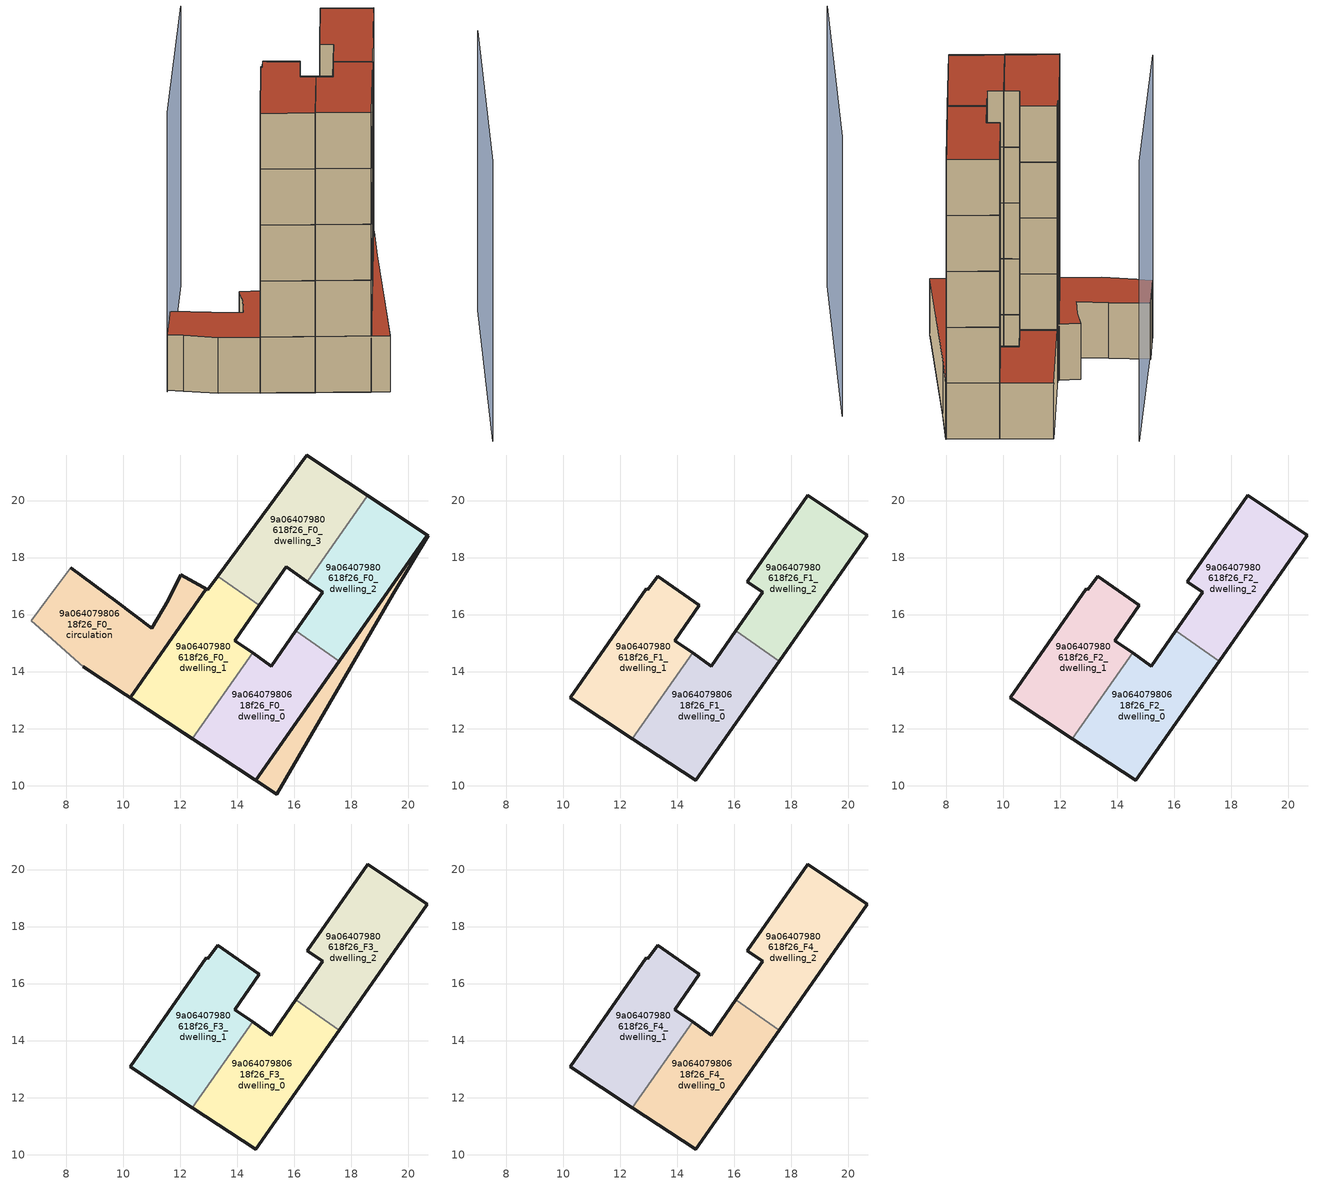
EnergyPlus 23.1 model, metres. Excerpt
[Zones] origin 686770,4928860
9a06407980618f26_F0_dwelling_0
 floor ground (EU_floor_Construction): 14.66,10.19 17.58,14.36 16.06,15.42 15.2,14.2 14.54,14.66 12.43,11.65 z0
 wall outside (EU_wall_Construction): 17.58,14.36 14.66,10.19 12.43,11.65 / 14.54,14.66 15.2,14.2 16.06,15.42 z0:3
 wall to 9a06407980618f26_F0_dwelling_2 (EU_wall_Construction): 16.06,15.42 17.58,14.36 z0:3
 wall to 9a06407980618f26_F0_dwelling_1 (EU_wall_Construction): 12.43,11.65 14.54,14.66 z0:3
9a06407980618f26_F0_dwelling_1
 floor ground (EU_floor_Construction): 12.43,11.65 14.54,14.66 13.92,15.09 14.78,16.32 13.31,17.34 12.97,16.88 12.92,16.9 10.25,13.08 z0
 wall outside (EU_wall_Construction): 12.43,11.65 10.25,13.08 12.92,16.9 12.97,16.88 13.31,17.34 / 14.78,16.32 13.92,15.09 14.54,14.66 z0:3
 wall to 9a06407980618f26_F0_dwelling_3 (EU_wall_Construction): 13.31,17.34 14.78,16.32 z0:3
9a06407980618f26_F0_dwelling_2
 floor ground (EU_floor_Construction): 17.58,14.36 20.67,18.78 18.57,20.18 16.46,17.16 17.01,16.78 16.06,15.42 z0
 wall outside (EU_wall_Construction): 16.06,15.42 17.01,16.78 16.46,17.16 / 18.57,20.18 20.67,18.78 17.58,14.36 z0:3
 wall to 9a06407980618f26_F0_dwelling_3 (EU_wall_Construction): 16.46,17.16 18.57,20.18 z0:3
9a06407980618f26_F0_dwelling_3
 floor ground (EU_floor_Construction): 16.46,17.16 18.57,20.18 16.44,21.6 13.31,17.34 14.78,16.32 15.73,17.67 z0
 wall outside (EU_wall_Construction): 16.46,17.16 15.73,17.67 14.78,16.32 / 13.31,17.34 16.44,21.6 z0:3
 wall adiabatic (EU_wall_Construction): 16.44,21.6 18.57,20.18 z0:3
 roof outside (EU_roof_Construction): 18.57,20.18 16.46,17.16 15.73,17.67 14.78,16.32 13.31,17.34 16.44,21.6 z3
9a06407980618f26_F0_circulation
 floor ground (EU_floor_Construction): 20.67,18.78 16.44,21.6 20.7,18.77 19.48,16.73 15.39,9.71 8.6,14.17 7.36,15.28 6.78,15.79 7.33,16.52 8.16,17.64 9.77,16.45 11,15.53 11.59,16.5 12.03,17.4 12.97,16.88 12.92,16.9 10.25,13.08 14.66,10.19 z0
 wall outside (EU_wall_Construction): 8.6,14.17 15.39,9.71 19.48,16.73 20.7,18.77 16.44,21.6 20.67,18.78 14.66,10.19 10.25,13.08 12.92,16.9 12.97,16.88 12.03,17.4 11.59,16.5 11,15.53 9.77,16.45 8.16,17.64 z0:3
 wall adiabatic (EU_wall_Construction): 8.16,17.64 7.33,16.52 6.78,15.79 7.36,15.28 8.6,14.17 z0:3
 roof outside (EU_roof_Construction): 15.39,9.71 19.48,16.73 20.7,18.77 16.44,21.6 20.67,18.78 14.66,10.19 10.25,13.08 12.92,16.9 12.97,16.88 12.03,17.4 11.59,16.5 11,15.53 9.77,16.45 8.16,17.64 7.33,16.52 6.78,15.79 7.36,15.28 8.6,14.17 z3
9a06407980618f26_F1_dwelling_0
 floor to 9a06407980618f26_F0_dwelling_0 (EU_floor_Construction): 14.66,10.19 17.58,14.36 16.06,15.42 15.2,14.2 14.54,14.66 12.43,11.65 z3
 wall outside (EU_wall_Construction): 17.58,14.36 14.66,10.19 12.43,11.65 / 14.54,14.66 15.2,14.2 16.06,15.42 z3:6
 wall to 9a06407980618f26_F1_dwelling_2 (EU_wall_Construction): 16.06,15.42 17.58,14.36 z3:6
 wall to 9a06407980618f26_F1_dwelling_1 (EU_wall_Construction): 12.43,11.65 14.54,14.66 z3:6
9a06407980618f26_F1_dwelling_1
 floor to 9a06407980618f26_F0_dwelling_1 (EU_floor_Construction): 12.43,11.65 14.54,14.66 13.92,15.09 14.78,16.32 13.31,17.34 12.97,16.88 12.92,16.9 10.25,13.08 z3
 wall outside (EU_wall_Construction): 12.43,11.65 10.25,13.08 12.92,16.9 12.97,16.88 13.31,17.34 14.78,16.32 13.92,15.09 14.54,14.66 z3:6
9a06407980618f26_F1_dwelling_2
 floor to 9a06407980618f26_F0_dwelling_2 (EU_floor_Construction): 17.58,14.36 20.67,18.78 18.57,20.18 16.46,17.16 17.01,16.78 16.06,15.42 z3
 wall outside (EU_wall_Construction): 16.06,15.42 17.01,16.78 16.46,17.16 18.57,20.18 20.67,18.78 17.58,14.36 z3:6
9a06407980618f26_F2_dwelling_0
 floor to 9a06407980618f26_F1_dwelling_0 (EU_floor_Construction): 14.66,10.19 17.58,14.36 16.06,15.42 15.2,14.2 14.54,14.66 12.43,11.65 z6
 wall outside (EU_wall_Construction): 17.58,14.36 14.66,10.19 12.43,11.65 / 14.54,14.66 15.2,14.2 16.06,15.42 z6:9
 wall to 9a06407980618f26_F2_dwelling_2 (EU_wall_Construction): 16.06,15.42 17.58,14.36 z6:9
 wall to 9a06407980618f26_F2_dwelling_1 (EU_wall_Construction): 12.43,11.65 14.54,14.66 z6:9
9a06407980618f26_F2_dwelling_1
 floor to 9a06407980618f26_F1_dwelling_1 (EU_floor_Construction): 12.43,11.65 14.54,14.66 13.92,15.09 14.78,16.32 13.31,17.34 12.97,16.88 12.92,16.9 10.25,13.08 z6
 wall outside (EU_wall_Construction): 12.43,11.65 10.25,13.08 12.92,16.9 12.97,16.88 13.31,17.34 14.78,16.32 13.92,15.09 14.54,14.66 z6:9
9a06407980618f26_F2_dwelling_2
 floor to 9a06407980618f26_F1_dwelling_2 (EU_floor_Construction): 17.58,14.36 20.67,18.78 18.57,20.18 16.46,17.16 17.01,16.78 16.06,15.42 z6
 wall outside (EU_wall_Construction): 16.06,15.42 17.01,16.78 16.46,17.16 18.57,20.18 20.67,18.78 17.58,14.36 z6:9
9a06407980618f26_F3_dwelling_0
 floor to 9a06407980618f26_F2_dwelling_0 (EU_floor_Construction): 14.66,10.19 17.58,14.36 16.06,15.42 15.2,14.2 14.54,14.66 12.43,11.65 z9
 wall outside (EU_wall_Construction): 17.58,14.36 14.66,10.19 12.43,11.65 / 14.54,14.66 15.2,14.2 16.06,15.42 z9:12
 wall to 9a06407980618f26_F3_dwelling_2 (EU_wall_Construction): 16.06,15.42 17.58,14.36 z9:12
 wall to 9a06407980618f26_F3_dwelling_1 (EU_wall_Construction): 12.43,11.65 14.54,14.66 z9:12
9a06407980618f26_F3_dwelling_1
 floor to 9a06407980618f26_F2_dwelling_1 (EU_floor_Construction): 12.43,11.65 14.54,14.66 13.92,15.09 14.78,16.32 13.31,17.34 12.97,16.88 12.92,16.9 10.25,13.08 z9
 wall outside (EU_wall_Construction): 12.43,11.65 10.25,13.08 12.92,16.9 12.97,16.88 13.31,17.34 14.78,16.32 13.92,15.09 14.54,14.66 z9:12
9a06407980618f26_F3_dwelling_2
 floor to 9a06407980618f26_F2_dwelling_2 (EU_floor_Construction): 17.58,14.36 20.67,18.78 18.57,20.18 16.46,17.16 17.01,16.78 16.06,15.42 z9
 wall outside (EU_wall_Construction): 16.06,15.42 17.01,16.78 16.46,17.16 18.57,20.18 20.67,18.78 17.58,14.36 z9:12
9a06407980618f26_F4_dwelling_0
 floor to 9a06407980618f26_F3_dwelling_0 (EU_floor_Construction): 14.66,10.19 17.58,14.36 16.06,15.42 15.2,14.2 14.54,14.66 12.43,11.65 z12
 wall outside (EU_wall_Construction): 17.58,14.36 14.66,10.19 12.43,11.65 / 14.54,14.66 15.2,14.2 16.06,15.42 z12:15
 wall to 9a06407980618f26_F4_dwelling_2 (EU_wall_Construction): 16.06,15.42 17.58,14.36 z12:15
 wall to 9a06407980618f26_F4_dwelling_1 (EU_wall_Construction): 12.43,11.65 14.54,14.66 z12:15
 roof outside (EU_roof_Construction): 17.58,14.36 14.66,10.19 12.43,11.65 14.54,14.66 15.2,14.2 16.06,15.42 z15
9a06407980618f26_F4_dwelling_1
 floor to 9a06407980618f26_F3_dwelling_1 (EU_floor_Construction): 12.43,11.65 14.54,14.66 13.92,15.09 14.78,16.32 13.31,17.34 12.97,16.88 12.92,16.9 10.25,13.08 z12
 wall outside (EU_wall_Construction): 12.43,11.65 10.25,13.08 12.92,16.9 12.97,16.88 13.31,17.34 14.78,16.32 13.92,15.09 14.54,14.66 z12:15
 roof outside (EU_roof_Construction): 14.78,16.32 13.92,15.09 14.54,14.66 12.43,11.65 10.25,13.08 12.92,16.9 12.97,16.88 13.31,17.34 z15
9a06407980618f26_F4_dwelling_2
 floor to 9a06407980618f26_F3_dwelling_2 (EU_floor_Construction): 17.58,14.36 20.67,18.78 18.57,20.18 16.46,17.16 17.01,16.78 16.06,15.42 z12
 wall outside (EU_wall_Construction): 16.06,15.42 17.01,16.78 16.46,17.16 18.57,20.18 20.67,18.78 17.58,14.36 z12:15
 roof outside (EU_roof_Construction): 20.67,18.78 17.58,14.36 16.06,15.42 17.01,16.78 16.46,17.16 18.57,20.18 z15
shading: 16.62,2.9 23.42,14.1 / 13.24,24.08 6.69,15.68 z0:15
[Building]
EU S2 Campaign: North Axis=0; Terrain=City; Solar Distribution=FullExterior
[Site:Location]
Bologna: Latitude=44.5; Longitude=11.25; Time Zone=1; Elevation=37
[SizingPeriod:WeatherFileDays]
AnnualSizingPeriod: Begin Month=1; Begin Day of Month=1; End Month=12; End Day of Month=31; Day of Week for Start Day=Monday; Use Weather File Daylight Saving Period=No; Use Weather File Rain and Snow Indicators=No
[MATERIAL]
EU_InternalMass_Material: Roughness=MediumRough; Thickness=0.1; Conductivity=1; Density=1800; Specific Heat=900; Thermal Absorptance=0.9; Solar Absorptance=0.7; Visible Absorptance=0.7
[MATERIAL:NOMASS] Roughness=MediumRough; Thermal Absorptance=0.9; Solar Absorptance=0.7; Visible Absorptance=0.7
Name | Thermal Resistance
EU_wall_NoMass | 0.905828
EU_roof_NoMass | 0.37593
EU_floor_NoMass | 0.67114
[CONSTRUCTION]
EU_wall_Construction: EU_wall_NoMass
EU_roof_Construction: EU_roof_NoMass
EU_floor_Construction: EU_floor_NoMass
EU_InternalMass_Construction: EU_InternalMass_Material
[ZONE] Type=1; Multiplier=1; Ceiling Height=autocalculate; Floor Area=autocalculate; Part of Total Floor Area=Yes
Name | Volume
9a06407980618f26_F0_dwelling_0; 9a06407980618f26_F1_dwelling_0; 9a06407980618f26_F2_dwelling_0; 9a06407980618f26_F3_dwelling_0; 9a06407980618f26_F4_dwelling_0 | 37.3052
9a06407980618f26_F0_dwelling_1; 9a06407980618f26_F1_dwelling_1; 9a06407980618f26_F2_dwelling_1; 9a06407980618f26_F3_dwelling_1; 9a06407980618f26_F4_dwelling_1 | 37.2957
9a06407980618f26_F0_dwelling_2; 9a06407980618f26_F1_dwelling_2; 9a06407980618f26_F2_dwelling_2; 9a06407980618f26_F3_dwelling_2; 9a06407980618f26_F4_dwelling_2 | 37.3015
9a06407980618f26_F0_dwelling_3 | 37.2913
9a06407980618f26_F0_circulation | 51.6687
[INTERNALMASS] Construction=EU_InternalMass_Construction
Name | Zone or ZoneList | Surface Area
9a06407980618f26_F0_dwelling_0_EU_InternalMass | 9a06407980618f26_F0_dwelling_0 | 12.4337
9a06407980618f26_F0_dwelling_1_EU_InternalMass | 9a06407980618f26_F0_dwelling_1 | 12.4337
9a06407980618f26_F0_dwelling_2_EU_InternalMass | 9a06407980618f26_F0_dwelling_2 | 12.4337
9a06407980618f26_F0_dwelling_3_EU_InternalMass | 9a06407980618f26_F0_dwelling_3 | 12.4337
9a06407980618f26_F1_dwelling_0_EU_InternalMass | 9a06407980618f26_F1_dwelling_0 | 51.6018
9a06407980618f26_F1_dwelling_1_EU_InternalMass | 9a06407980618f26_F1_dwelling_1 | 9.48371
9a06407980618f26_F1_dwelling_2_EU_InternalMass | 9a06407980618f26_F1_dwelling_2 | 10.7862
9a06407980618f26_F2_dwelling_0_EU_InternalMass | 9a06407980618f26_F2_dwelling_0 | 51.6018
9a06407980618f26_F2_dwelling_1_EU_InternalMass | 9a06407980618f26_F2_dwelling_1 | 9.48371
9a06407980618f26_F2_dwelling_2_EU_InternalMass | 9a06407980618f26_F2_dwelling_2 | 10.7862
9a06407980618f26_F3_dwelling_0_EU_InternalMass | 9a06407980618f26_F3_dwelling_0 | 51.6018
9a06407980618f26_F3_dwelling_1_EU_InternalMass | 9a06407980618f26_F3_dwelling_1 | 9.48371
9a06407980618f26_F3_dwelling_2_EU_InternalMass | 9a06407980618f26_F3_dwelling_2 | 10.7862
9a06407980618f26_F4_dwelling_0_EU_InternalMass | 9a06407980618f26_F4_dwelling_0 | 51.6018
9a06407980618f26_F4_dwelling_1_EU_InternalMass | 9a06407980618f26_F4_dwelling_1 | 9.48371
9a06407980618f26_F4_dwelling_2_EU_InternalMass | 9a06407980618f26_F4_dwelling_2 | 10.7862
[OTHEREQUIPMENT] Fuel Type=Electricity; Design Level Calculation Method=Watts/Area; Power per Zone Floor Area=1; Fraction Latent=0; Fraction Radiant=0; Fraction Lost=0; Carbon Dioxide Generation Rate=0; EndUse Subcategory=EU_Step8_InternalGains
Name | Zone or ZoneList or Space or SpaceList | Schedule
EU_Step8_InternalGain_9a06407980618f26_F0_dwelling_0_f000 | 9a06407980618f26_F0_dwelling_0 | EU_Step8_GainSchedule_9a06407980618f26_F0_dwelling_0_f000
EU_Step8_InternalGain_9a06407980618f26_F0_dwelling_1_f000 | 9a06407980618f26_F0_dwelling_1 | EU_Step8_GainSchedule_9a06407980618f26_F0_dwelling_1_f000
EU_Step8_InternalGain_9a06407980618f26_F0_dwelling_2_f000 | 9a06407980618f26_F0_dwelling_2 | EU_Step8_GainSchedule_9a06407980618f26_F0_dwelling_2_f000
EU_Step8_InternalGain_9a06407980618f26_F0_dwelling_3_f000 | 9a06407980618f26_F0_dwelling_3 | EU_Step8_GainSchedule_9a06407980618f26_F0_dwelling_3_f000
EU_Step8_InternalGain_9a06407980618f26_F1_dwelling_0_f000 | 9a06407980618f26_F1_dwelling_0 | EU_Step8_GainSchedule_9a06407980618f26_F1_dwelling_0_f000
EU_Step8_InternalGain_9a06407980618f26_F1_dwelling_1_f000 | 9a06407980618f26_F1_dwelling_1 | EU_Step8_GainSchedule_9a06407980618f26_F1_dwelling_1_f000
EU_Step8_InternalGain_9a06407980618f26_F1_dwelling_2_f000 | 9a06407980618f26_F1_dwelling_2 | EU_Step8_GainSchedule_9a06407980618f26_F1_dwelling_2_f000
EU_Step8_InternalGain_9a06407980618f26_F2_dwelling_0_f000 | 9a06407980618f26_F2_dwelling_0 | EU_Step8_GainSchedule_9a06407980618f26_F2_dwelling_0_f000
EU_Step8_InternalGain_9a06407980618f26_F2_dwelling_1_f000 | 9a06407980618f26_F2_dwelling_1 | EU_Step8_GainSchedule_9a06407980618f26_F2_dwelling_1_f000
EU_Step8_InternalGain_9a06407980618f26_F2_dwelling_2_f000 | 9a06407980618f26_F2_dwelling_2 | EU_Step8_GainSchedule_9a06407980618f26_F2_dwelling_2_f000
EU_Step8_InternalGain_9a06407980618f26_F3_dwelling_0_f000 | 9a06407980618f26_F3_dwelling_0 | EU_Step8_GainSchedule_9a06407980618f26_F3_dwelling_0_f000
EU_Step8_InternalGain_9a06407980618f26_F3_dwelling_1_f000 | 9a06407980618f26_F3_dwelling_1 | EU_Step8_GainSchedule_9a06407980618f26_F3_dwelling_1_f000
EU_Step8_InternalGain_9a06407980618f26_F3_dwelling_2_f000 | 9a06407980618f26_F3_dwelling_2 | EU_Step8_GainSchedule_9a06407980618f26_F3_dwelling_2_f000
EU_Step8_InternalGain_9a06407980618f26_F4_dwelling_0_f000 | 9a06407980618f26_F4_dwelling_0 | EU_Step8_GainSchedule_9a06407980618f26_F4_dwelling_0_f000
EU_Step8_InternalGain_9a06407980618f26_F4_dwelling_1_f000 | 9a06407980618f26_F4_dwelling_1 | EU_Step8_GainSchedule_9a06407980618f26_F4_dwelling_1_f000
EU_Step8_InternalGain_9a06407980618f26_F4_dwelling_2_f000 | 9a06407980618f26_F4_dwelling_2 | EU_Step8_GainSchedule_9a06407980618f26_F4_dwelling_2_f000
[ZONEINFILTRATION:DESIGNFLOWRATE]
EU_Circulation_Infiltration_9a06407980618f26_F0_circulation: Zone or ZoneList or Space or SpaceList=9a06407980618f26_F0_circulation; Schedule=EU_AlwaysOn; Design Flow Rate Calculation Method=Flow/Area; Flow Rate per Floor Area=0.0005; Constant Term Coefficient=1; Temperature Term Coefficient=0; Velocity Term Coefficient=0; Velocity Squared Term Coefficient=0
[ZONEVENTILATION:DESIGNFLOWRATE] Schedule=EU_AlwaysOn; Design Flow Rate Calculation Method=AirChanges/Hour; Air Changes per Hour=0.73129; Ventilation Type=Natural; Fan Pressure Rise=0; Fan Total Efficiency=1; Constant Term Coefficient=1; Temperature Term Coefficient=0; Velocity Term Coefficient=0; Velocity Squared Term Coefficient=0; Minimum Indoor Temperature=-100; Maximum Indoor Temperature=100; Delta Temperature=-100; Minimum Outdoor Temperature=-100; Maximum Outdoor Temperature=100; Maximum Wind Speed=40
Name | Zone or ZoneList or Space or SpaceList
EU_ConstantAir_9a06407980618f26_F0_dwelling_0 | 9a06407980618f26_F0_dwelling_0
EU_ConstantAir_9a06407980618f26_F0_dwelling_1 | 9a06407980618f26_F0_dwelling_1
EU_ConstantAir_9a06407980618f26_F0_dwelling_2 | 9a06407980618f26_F0_dwelling_2
EU_ConstantAir_9a06407980618f26_F0_dwelling_3 | 9a06407980618f26_F0_dwelling_3
EU_ConstantAir_9a06407980618f26_F1_dwelling_0 | 9a06407980618f26_F1_dwelling_0
EU_ConstantAir_9a06407980618f26_F1_dwelling_1 | 9a06407980618f26_F1_dwelling_1
EU_ConstantAir_9a06407980618f26_F1_dwelling_2 | 9a06407980618f26_F1_dwelling_2
EU_ConstantAir_9a06407980618f26_F2_dwelling_0 | 9a06407980618f26_F2_dwelling_0
EU_ConstantAir_9a06407980618f26_F2_dwelling_1 | 9a06407980618f26_F2_dwelling_1
EU_ConstantAir_9a06407980618f26_F2_dwelling_2 | 9a06407980618f26_F2_dwelling_2
EU_ConstantAir_9a06407980618f26_F3_dwelling_0 | 9a06407980618f26_F3_dwelling_0
EU_ConstantAir_9a06407980618f26_F3_dwelling_1 | 9a06407980618f26_F3_dwelling_1
EU_ConstantAir_9a06407980618f26_F3_dwelling_2 | 9a06407980618f26_F3_dwelling_2
EU_ConstantAir_9a06407980618f26_F4_dwelling_0 | 9a06407980618f26_F4_dwelling_0
EU_ConstantAir_9a06407980618f26_F4_dwelling_1 | 9a06407980618f26_F4_dwelling_1
EU_ConstantAir_9a06407980618f26_F4_dwelling_2 | 9a06407980618f26_F4_dwelling_2
[HVACTEMPLATE:THERMOSTAT] Constant Heating Setpoint=20; Constant Cooling Setpoint=50
EU_HeatOnly_9a06407980618f26_F0_dwelling_0; EU_HeatOnly_9a06407980618f26_F0_dwelling_1; EU_HeatOnly_9a06407980618f26_F0_dwelling_2; EU_HeatOnly_9a06407980618f26_F0_dwelling_3; EU_HeatOnly_9a06407980618f26_F1_dwelling_0; EU_HeatOnly_9a06407980618f26_F1_dwelling_1; EU_HeatOnly_9a06407980618f26_F1_dwelling_2; EU_HeatOnly_9a06407980618f26_F2_dwelling_0; EU_HeatOnly_9a06407980618f26_F2_dwelling_1; EU_HeatOnly_9a06407980618f26_F2_dwelling_2; EU_HeatOnly_9a06407980618f26_F3_dwelling_0; EU_HeatOnly_9a06407980618f26_F3_dwelling_1; EU_HeatOnly_9a06407980618f26_F3_dwelling_2; EU_HeatOnly_9a06407980618f26_F4_dwelling_0; EU_HeatOnly_9a06407980618f26_F4_dwelling_1; EU_HeatOnly_9a06407980618f26_F4_dwelling_2
[HVACTEMPLATE:ZONE:IDEALLOADSAIRSYSTEM] System Availability Schedule=EU_AlwaysOn; Maximum Heating Supply Air Temperature=50; Minimum Cooling Supply Air Temperature=13; Maximum Heating Supply Air Humidity Ratio=0.0156; Minimum Cooling Supply Air Humidity Ratio=0.0077; Heating Limit=NoLimit; Cooling Limit=NoLimit; Heating Availability Schedule=EU_AlwaysOn; Cooling Availability Schedule=EU_CoolingOff; Dehumidification Control Type=ConstantSensibleHeatRatio; Cooling Sensible Heat Ratio=0.7; Dehumidification Setpoint=60; Humidification Control Type=None; Humidification Setpoint=30; Outdoor Air Method=None; Outdoor Air Flow Rate per Person=0.00944; Outdoor Air Flow Rate per Zone Floor Area=0; Outdoor Air Flow Rate per Zone=0; Demand Controlled Ventilation Type=None; Outdoor Air Economizer Type=NoEconomizer; Heat Recovery Type=None; Sensible Heat Recovery Effectiveness=0.7; Latent Heat Recovery Effectiveness=0.65
Name | Template Thermostat
9a06407980618f26_F0_dwelling_0 | EU_HeatOnly_9a06407980618f26_F0_dwelling_0
9a06407980618f26_F0_dwelling_1 | EU_HeatOnly_9a06407980618f26_F0_dwelling_1
9a06407980618f26_F0_dwelling_2 | EU_HeatOnly_9a06407980618f26_F0_dwelling_2
9a06407980618f26_F0_dwelling_3 | EU_HeatOnly_9a06407980618f26_F0_dwelling_3
9a06407980618f26_F1_dwelling_0 | EU_HeatOnly_9a06407980618f26_F1_dwelling_0
9a06407980618f26_F1_dwelling_1 | EU_HeatOnly_9a06407980618f26_F1_dwelling_1
9a06407980618f26_F1_dwelling_2 | EU_HeatOnly_9a06407980618f26_F1_dwelling_2
9a06407980618f26_F2_dwelling_0 | EU_HeatOnly_9a06407980618f26_F2_dwelling_0
9a06407980618f26_F2_dwelling_1 | EU_HeatOnly_9a06407980618f26_F2_dwelling_1
9a06407980618f26_F2_dwelling_2 | EU_HeatOnly_9a06407980618f26_F2_dwelling_2
9a06407980618f26_F3_dwelling_0 | EU_HeatOnly_9a06407980618f26_F3_dwelling_0
9a06407980618f26_F3_dwelling_1 | EU_HeatOnly_9a06407980618f26_F3_dwelling_1
9a06407980618f26_F3_dwelling_2 | EU_HeatOnly_9a06407980618f26_F3_dwelling_2
9a06407980618f26_F4_dwelling_0 | EU_HeatOnly_9a06407980618f26_F4_dwelling_0
9a06407980618f26_F4_dwelling_1 | EU_HeatOnly_9a06407980618f26_F4_dwelling_1
9a06407980618f26_F4_dwelling_2 | EU_HeatOnly_9a06407980618f26_F4_dwelling_2
[SIZING:ZONE] Zone Cooling Design Supply Air Temperature Input Method=SupplyAirTemperature; Zone Cooling Design Supply Air Temperature=13; Zone Heating Design Supply Air Temperature Input Method=SupplyAirTemperature; Zone Heating Design Supply Air Temperature=50; Zone Cooling Design Supply Air Humidity Ratio=0.008; Zone Heating Design Supply Air Humidity Ratio=0.008; Cooling Design Air Flow Method=DesignDay; Cooling Design Air Flow Rate=0; Cooling Minimum Air Flow per Zone Floor Area=0.000762; Cooling Minimum Air Flow=0; Cooling Minimum Air Flow Fraction=0.2; Heating Design Air Flow Method=DesignDay; Heating Design Air Flow Rate=0; Heating Maximum Air Flow per Zone Floor Area=0.002032; Heating Maximum Air Flow=0.141576; Heating Maximum Air Flow Fraction=0.3; Account for Dedicated Outdoor Air System=No; Dedicated Outdoor Air System Control Strategy=NeutralSupplyAir; Dedicated Outdoor Air Low Setpoint Temperature for Design=autosize; Dedicated Outdoor Air High Setpoint Temperature for Design=autosize; Zone Load Sizing Method=Sensible Load Only No Latent Load; Zone Latent Cooling Design Supply Air Humidity Ratio Input Method=HumidityRatioDifference; Zone Cooling Design Supply Air Humidity Ratio Difference=0.005; Zone Latent Heating Design Supply Air Humidity Ratio Input Method=HumidityRatioDifference; Zone Humidification Design Supply Air Humidity Ratio Difference=0.005
9a06407980618f26_F0_dwelling_0; 9a06407980618f26_F0_dwelling_1; 9a06407980618f26_F0_dwelling_2; 9a06407980618f26_F0_dwelling_3; 9a06407980618f26_F1_dwelling_0; 9a06407980618f26_F1_dwelling_1; 9a06407980618f26_F1_dwelling_2; 9a06407980618f26_F2_dwelling_0; 9a06407980618f26_F2_dwelling_1; 9a06407980618f26_F2_dwelling_2; 9a06407980618f26_F3_dwelling_0; 9a06407980618f26_F3_dwelling_1; 9a06407980618f26_F3_dwelling_2; 9a06407980618f26_F4_dwelling_0; 9a06407980618f26_F4_dwelling_1; 9a06407980618f26_F4_dwelling_2
[SCHEDULE:CONSTANT]
Name | Hourly Value
EU_AlwaysOn | 1
EU_CoolingOff | 0
[SCHEDULE:FILE] Column Number=1; Rows to Skip at Top=0; Number of Hours of Data=8760; Column Separator=Comma; Interpolate to Timestep=No; Minutes per Item=60; Adjust Schedule for Daylight Savings=Yes
Name | File
EU_Step8_GainSchedule_9a06407980618f26_F0_dwelling_0_f000 | ../../schedules/9a06407980618f26/9a06407980618f26_F0_dwelling_0_f000_gain.csv
EU_Step8_GainSchedule_9a06407980618f26_F0_dwelling_1_f000 | ../../schedules/9a06407980618f26/9a06407980618f26_F0_dwelling_1_f000_gain.csv
EU_Step8_GainSchedule_9a06407980618f26_F0_dwelling_2_f000 | ../../schedules/9a06407980618f26/9a06407980618f26_F0_dwelling_2_f000_gain.csv
EU_Step8_GainSchedule_9a06407980618f26_F0_dwelling_3_f000 | ../../schedules/9a06407980618f26/9a06407980618f26_F0_dwelling_3_f000_gain.csv
EU_Step8_GainSchedule_9a06407980618f26_F1_dwelling_0_f000 | ../../schedules/9a06407980618f26/9a06407980618f26_F1_dwelling_0_f000_gain.csv
EU_Step8_GainSchedule_9a06407980618f26_F1_dwelling_1_f000 | ../../schedules/9a06407980618f26/9a06407980618f26_F1_dwelling_1_f000_gain.csv
EU_Step8_GainSchedule_9a06407980618f26_F1_dwelling_2_f000 | ../../schedules/9a06407980618f26/9a06407980618f26_F1_dwelling_2_f000_gain.csv
EU_Step8_GainSchedule_9a06407980618f26_F2_dwelling_0_f000 | ../../schedules/9a06407980618f26/9a06407980618f26_F2_dwelling_0_f000_gain.csv
EU_Step8_GainSchedule_9a06407980618f26_F2_dwelling_1_f000 | ../../schedules/9a06407980618f26/9a06407980618f26_F2_dwelling_1_f000_gain.csv
EU_Step8_GainSchedule_9a06407980618f26_F2_dwelling_2_f000 | ../../schedules/9a06407980618f26/9a06407980618f26_F2_dwelling_2_f000_gain.csv
EU_Step8_GainSchedule_9a06407980618f26_F3_dwelling_0_f000 | ../../schedules/9a06407980618f26/9a06407980618f26_F3_dwelling_0_f000_gain.csv
EU_Step8_GainSchedule_9a06407980618f26_F3_dwelling_1_f000 | ../../schedules/9a06407980618f26/9a06407980618f26_F3_dwelling_1_f000_gain.csv
EU_Step8_GainSchedule_9a06407980618f26_F3_dwelling_2_f000 | ../../schedules/9a06407980618f26/9a06407980618f26_F3_dwelling_2_f000_gain.csv
EU_Step8_GainSchedule_9a06407980618f26_F4_dwelling_0_f000 | ../../schedules/9a06407980618f26/9a06407980618f26_F4_dwelling_0_f000_gain.csv
EU_Step8_GainSchedule_9a06407980618f26_F4_dwelling_1_f000 | ../../schedules/9a06407980618f26/9a06407980618f26_F4_dwelling_1_f000_gain.csv
EU_Step8_GainSchedule_9a06407980618f26_F4_dwelling_2_f000 | ../../schedules/9a06407980618f26/9a06407980618f26_F4_dwelling_2_f000_gain.csv
